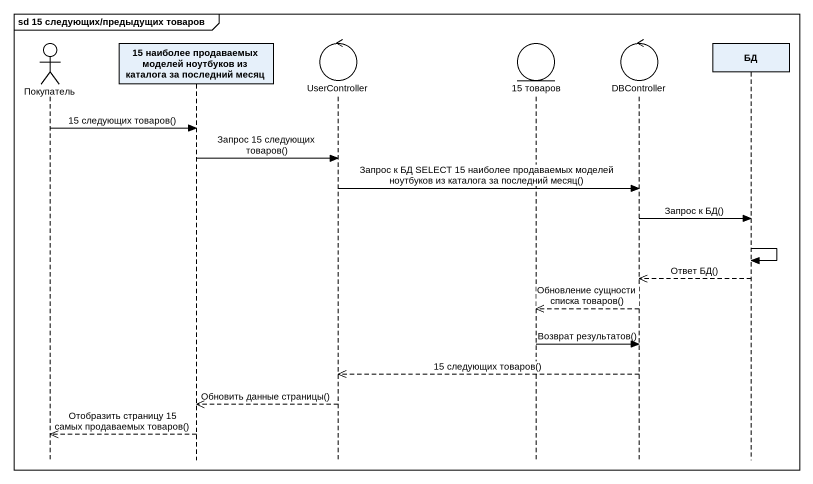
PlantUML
@startuml
mainframe sd 15 следующих/предыдущих товаров
hide footbox
actor Покупатель
participant "15 наиболее продаваемых моделей ноутбуков из каталога за последний месяц" as o15_наиболее_продаваемых
control UserController
entity "15 товаров" as e15_товаров
control DBController
participant БД

Покупатель -> o15_наиболее_продаваемых : 15 следующих товаров()
o15_наиболее_продаваемых -> UserController : Запрос 15 следующих товаров()
UserController -> DBController : Запрос к БД SELECT 15 наиболее продаваемых моделей ноутбуков из каталога за последний месяц()
DBController -> БД : Запрос к БД()
БД -> БД
БД -->> DBController : Ответ БД()
DBController -->> e15_товаров : Обновление сущности списка товаров()
e15_товаров -> DBController : Возврат результатов()
DBController -->> UserController : 15 следующих товаров()
UserController -->> o15_наиболее_продаваемых : Обновить данные страницы()
o15_наиболее_продаваемых -->> Покупатель : Отобразить страницу 15 самых продаваемых товаров()
@enduml
